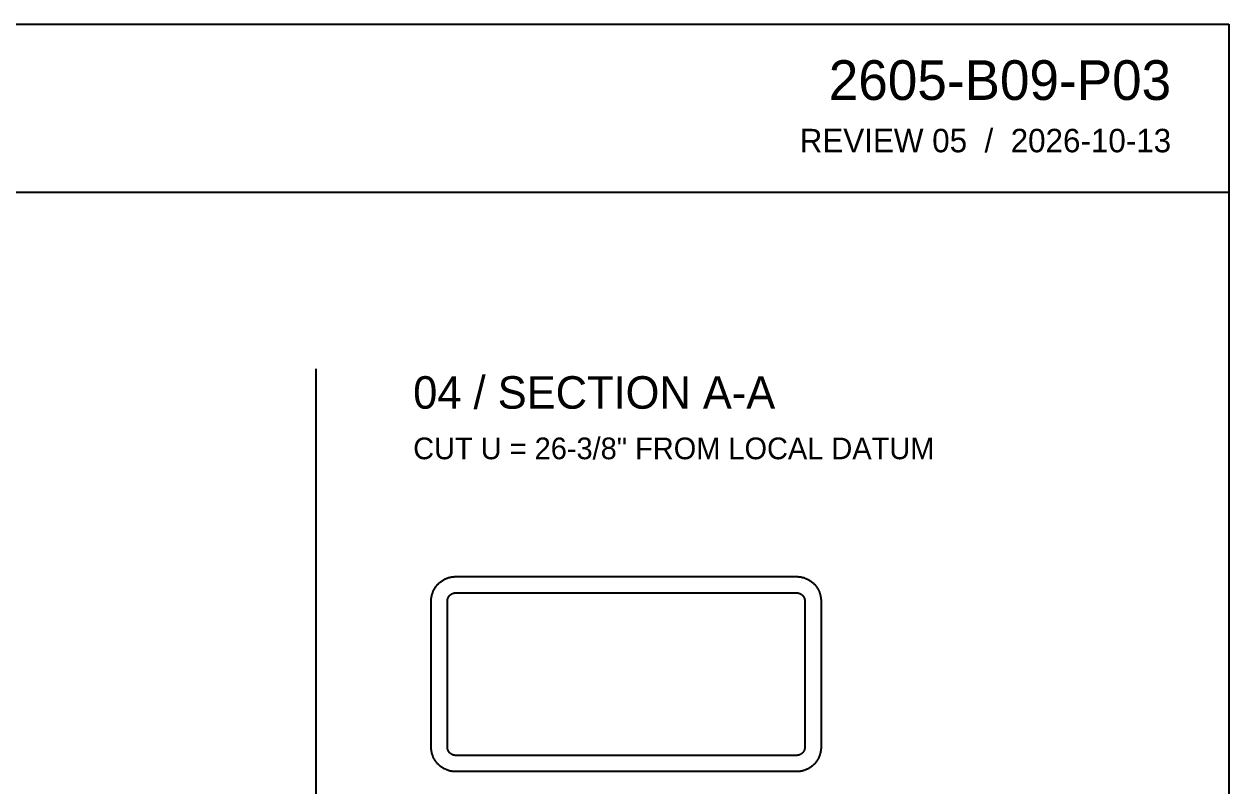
# Model space of a CAD drawing. Header units: inches. Extents: x 1.4 to 100.6, y 1.4 to 64.6.
# Drawn here: x 72.77 to 100.58, y 47 to 64.58 of the extents above; entities that cross this region are included whole.
import ezdxf
from ezdxf.enums import TextEntityAlignment as Align

# ---------------------------------------------------------------- set-up
doc = ezdxf.new("R2010")
doc.units = ezdxf.units.IN
doc.header["$MEASUREMENT"] = 0

msp = doc.modelspace()

# ---------------------------------------------------------------- linework, layer by layer
at = {"layer": 'OUTLINE'}
for p, q in [((1.417, 64.583), (100.583, 64.583)), ((100.583, 64.583), (100.583, 1.417)), ((1.417, 60.708), (100.583, 60.708)), ((79.5, 56.625), (79.5, 5.583)), ((82.405, 51.731), (82.417, 51.739)), ((82.417, 51.739), (82.428, 51.746)), ((82.428, 51.746), (82.44, 51.753)), ((82.44, 51.753), (82.452, 51.76)), ((82.452, 51.76), (82.464, 51.767)), ((82.464, 51.767), (82.476, 51.773)), ((82.476, 51.773), (82.489, 51.779)), ((82.489, 51.779), (82.501, 51.785)), ((82.501, 51.785), (82.514, 51.791)), ((82.514, 51.791), (82.527, 51.796)), ((82.527, 51.796), (82.54, 51.8)), ((82.54, 51.8), (82.553, 51.805)), ((82.553, 51.805), (82.566, 51.809)), ((82.566, 51.809), (82.579, 51.813)), ((82.579, 51.813), (82.592, 51.816)), ((82.592, 51.816), (82.606, 51.82)), ((82.606, 51.82), (82.619, 51.823)), ((82.619, 51.823), (82.633, 51.825)), ((82.633, 51.825), (82.647, 51.827)), ((82.647, 51.827), (82.66, 51.829)), ((82.66, 51.829), (82.674, 51.831)), ((82.674, 51.831), (82.688, 51.832)), ((82.688, 51.832), (82.702, 51.833)), ((82.702, 51.833), (82.715, 51.833)), ((82.715, 51.833), (82.729, 51.833)), ((82.729, 51.833), (90.604, 51.833)), ((90.604, 51.833), (90.618, 51.833)), ((90.618, 51.833), (90.632, 51.833)), ((90.632, 51.833), (90.646, 51.832)), ((90.646, 51.832), (90.659, 51.831)), ((90.659, 51.831), (90.673, 51.829)), ((90.673, 51.829), (90.687, 51.827)), ((90.687, 51.827), (90.7, 51.825)), ((90.7, 51.825), (90.714, 51.823)), ((90.714, 51.823), (90.727, 51.82)), ((90.727, 51.82), (90.741, 51.816)), ((90.741, 51.816), (90.754, 51.813)), ((90.754, 51.813), (90.767, 51.809)), ((90.767, 51.809), (90.781, 51.805)), ((90.781, 51.805), (90.794, 51.8)), ((90.794, 51.8), (90.807, 51.796)), ((90.807, 51.796), (90.819, 51.791)), ((90.819, 51.791), (90.832, 51.785)), ((90.832, 51.785), (90.845, 51.779)), ((90.845, 51.779), (90.857, 51.773)), ((90.857, 51.773), (90.869, 51.767)), ((90.869, 51.767), (90.881, 51.76)), ((90.881, 51.76), (90.893, 51.753)), ((90.893, 51.753), (90.905, 51.746)), ((90.905, 51.746), (90.917, 51.739)), ((90.917, 51.739), (90.928, 51.731)), ((82.195, 51.447), (82.2, 51.46)), ((82.2, 51.46), (82.204, 51.473)), ((82.204, 51.473), (82.209, 51.486)), ((82.209, 51.486), (82.215, 51.499)), ((82.215, 51.499), (82.221, 51.511)), ((82.221, 51.511), (82.227, 51.524)), ((82.227, 51.524), (82.233, 51.536)), ((82.233, 51.536), (82.24, 51.548)), ((82.24, 51.548), (82.247, 51.56)), ((82.247, 51.56), (82.254, 51.572)), ((82.254, 51.572), (82.261, 51.583)), ((82.261, 51.583), (82.269, 51.595)), ((82.269, 51.595), (82.277, 51.606)), ((82.277, 51.606), (82.286, 51.617)), ((82.286, 51.617), (82.294, 51.628)), ((82.294, 51.628), (82.303, 51.638)), ((82.303, 51.638), (82.312, 51.649)), ((82.312, 51.649), (82.322, 51.659)), ((82.322, 51.659), (82.331, 51.669)), ((82.331, 51.669), (82.341, 51.678)), ((82.341, 51.678), (82.351, 51.688)), ((82.351, 51.688), (82.362, 51.697)), ((82.362, 51.697), (82.372, 51.706)), ((82.372, 51.706), (82.383, 51.714)), ((82.383, 51.714), (82.394, 51.723)), ((82.394, 51.723), (82.405, 51.731)), ((90.928, 51.731), (90.939, 51.723)), ((90.939, 51.723), (90.95, 51.714)), ((90.95, 51.714), (90.961, 51.706)), ((90.961, 51.706), (90.972, 51.697)), ((90.972, 51.697), (90.982, 51.688)), ((90.982, 51.688), (90.992, 51.678)), ((90.992, 51.678), (91.002, 51.669)), ((91.002, 51.669), (91.012, 51.659)), ((91.012, 51.659), (91.021, 51.649)), ((91.021, 51.649), (91.03, 51.638)), ((91.03, 51.638), (91.039, 51.628)), ((91.039, 51.628), (91.048, 51.617)), ((91.048, 51.617), (91.056, 51.606)), ((91.056, 51.606), (91.064, 51.595)), ((91.064, 51.595), (91.072, 51.583)), ((91.072, 51.583), (91.079, 51.572)), ((91.079, 51.572), (91.087, 51.56)), ((91.087, 51.56), (91.094, 51.548)), ((91.094, 51.548), (91.1, 51.536)), ((91.1, 51.536), (91.107, 51.524)), ((91.107, 51.524), (91.113, 51.511)), ((91.113, 51.511), (91.118, 51.499)), ((91.118, 51.499), (91.124, 51.486)), ((91.124, 51.486), (91.129, 51.473)), ((91.129, 51.473), (91.134, 51.46)), ((91.134, 51.46), (91.138, 51.447)), ((82.167, 51.298), (82.168, 51.312)), ((82.167, 51.285), (82.167, 51.298)), ((82.167, 51.271), (82.167, 51.285)), ((82.167, 47.896), (82.167, 51.271)), ((82.168, 51.312), (82.169, 51.326)), ((82.169, 51.326), (82.171, 51.34)), ((82.171, 51.34), (82.173, 51.353)), ((82.173, 51.353), (82.175, 51.367)), ((82.175, 51.367), (82.177, 51.381)), ((82.177, 51.381), (82.18, 51.394)), ((82.18, 51.394), (82.184, 51.408)), ((82.184, 51.408), (82.187, 51.421)), ((82.187, 51.421), (82.191, 51.434)), ((82.191, 51.434), (82.195, 51.447)), ((82.542, 51.285), (82.543, 51.289)), ((82.542, 51.28), (82.542, 51.285)), ((82.542, 51.275), (82.542, 51.28)), ((82.542, 51.271), (82.542, 51.275)), ((82.542, 47.896), (82.542, 51.271)), ((82.543, 51.294), (82.544, 51.298)), ((82.543, 51.289), (82.543, 51.294)), ((82.544, 51.303), (82.545, 51.307)), ((82.544, 51.298), (82.544, 51.303)), ((82.545, 51.307), (82.546, 51.312)), ((82.546, 51.312), (82.547, 51.316)), ((82.547, 51.316), (82.548, 51.321)), ((82.548, 51.321), (82.55, 51.325)), ((82.55, 51.325), (82.551, 51.33)), ((82.551, 51.33), (82.553, 51.334)), ((82.553, 51.334), (82.554, 51.338)), ((82.554, 51.338), (82.556, 51.343)), ((82.556, 51.343), (82.558, 51.347)), ((82.558, 51.347), (82.56, 51.351)), ((82.56, 51.351), (82.562, 51.355)), ((82.562, 51.355), (82.564, 51.359)), ((82.564, 51.359), (82.566, 51.363)), ((82.566, 51.363), (82.568, 51.367)), ((82.568, 51.367), (82.571, 51.371)), ((82.571, 51.371), (82.573, 51.375)), ((82.573, 51.375), (82.576, 51.379)), ((82.576, 51.379), (82.579, 51.383)), ((82.579, 51.383), (82.581, 51.386)), ((82.581, 51.386), (82.584, 51.39)), ((82.584, 51.39), (82.587, 51.393)), ((82.587, 51.393), (82.59, 51.397)), ((82.59, 51.397), (82.593, 51.4)), ((82.593, 51.4), (82.597, 51.403)), ((82.597, 51.403), (82.6, 51.407)), ((82.6, 51.407), (82.603, 51.41)), ((82.603, 51.41), (82.607, 51.413)), ((82.607, 51.413), (82.61, 51.416)), ((82.61, 51.416), (82.614, 51.419)), ((82.614, 51.419), (82.617, 51.421)), ((82.617, 51.421), (82.621, 51.424)), ((82.621, 51.424), (82.625, 51.427)), ((82.625, 51.427), (82.629, 51.429)), ((82.629, 51.429), (82.633, 51.432)), ((82.633, 51.432), (82.637, 51.434)), ((82.637, 51.434), (82.641, 51.436)), ((82.641, 51.436), (82.645, 51.438)), ((82.645, 51.438), (82.649, 51.44)), ((82.649, 51.44), (82.653, 51.442)), ((82.653, 51.442), (82.657, 51.444)), ((82.657, 51.444), (82.662, 51.446)), ((82.662, 51.446), (82.666, 51.447)), ((82.666, 51.447), (82.67, 51.449)), ((82.67, 51.449), (82.675, 51.45)), ((82.675, 51.45), (82.679, 51.452)), ((82.679, 51.452), (82.684, 51.453)), ((82.684, 51.453), (82.688, 51.454)), ((82.688, 51.454), (82.693, 51.455)), ((82.693, 51.455), (82.697, 51.456)), ((82.697, 51.456), (82.702, 51.456)), ((82.702, 51.456), (82.706, 51.457)), ((82.706, 51.457), (82.711, 51.457)), ((82.711, 51.457), (82.715, 51.458)), ((82.715, 51.458), (82.72, 51.458)), ((82.72, 51.458), (82.725, 51.458)), ((82.725, 51.458), (82.729, 51.458)), ((82.729, 51.458), (90.604, 51.458)), ((90.604, 51.458), (90.609, 51.458)), ((90.609, 51.458), (90.613, 51.458)), ((90.613, 51.458), (90.618, 51.458)), ((90.618, 51.458), (90.623, 51.457)), ((90.623, 51.457), (90.627, 51.457)), ((90.627, 51.457), (90.632, 51.456)), ((90.632, 51.456), (90.636, 51.456)), ((90.636, 51.456), (90.641, 51.455)), ((90.641, 51.455), (90.645, 51.454)), ((90.645, 51.454), (90.65, 51.453)), ((90.65, 51.453), (90.654, 51.452)), ((90.654, 51.452), (90.659, 51.45)), ((90.659, 51.45), (90.663, 51.449)), ((90.663, 51.449), (90.667, 51.447)), ((90.667, 51.447), (90.672, 51.446)), ((90.672, 51.446), (90.676, 51.444)), ((90.676, 51.444), (90.68, 51.442)), ((90.68, 51.442), (90.684, 51.44)), ((90.684, 51.44), (90.688, 51.438)), ((90.688, 51.438), (90.693, 51.436)), ((90.693, 51.436), (90.697, 51.434)), ((90.697, 51.434), (90.701, 51.432)), ((90.701, 51.432), (90.704, 51.429)), ((90.704, 51.429), (90.708, 51.427)), ((90.708, 51.427), (90.712, 51.424)), ((90.712, 51.424), (90.716, 51.421)), ((90.716, 51.421), (90.72, 51.419)), ((90.72, 51.419), (90.723, 51.416)), ((90.723, 51.416), (90.727, 51.413)), ((90.727, 51.413), (90.73, 51.41)), ((90.73, 51.41), (90.733, 51.407)), ((90.733, 51.407), (90.737, 51.403)), ((90.737, 51.403), (90.74, 51.4)), ((90.74, 51.4), (90.743, 51.397)), ((90.743, 51.397), (90.746, 51.393)), ((90.746, 51.393), (90.749, 51.39)), ((90.749, 51.39), (90.752, 51.386)), ((90.752, 51.386), (90.755, 51.383)), ((90.755, 51.383), (90.757, 51.379)), ((90.757, 51.379), (90.76, 51.375)), ((90.76, 51.375), (90.763, 51.371)), ((90.763, 51.371), (90.765, 51.367)), ((90.765, 51.367), (90.767, 51.363)), ((90.767, 51.363), (90.77, 51.359)), ((90.77, 51.359), (90.772, 51.355)), ((90.772, 51.355), (90.774, 51.351)), ((90.774, 51.351), (90.776, 51.347)), ((90.776, 51.347), (90.777, 51.343)), ((90.777, 51.343), (90.779, 51.338)), ((90.779, 51.338), (90.781, 51.334)), ((90.781, 51.334), (90.782, 51.33)), ((90.782, 51.33), (90.784, 51.325)), ((90.784, 51.325), (90.785, 51.321)), ((90.785, 51.321), (90.786, 51.316)), ((90.786, 51.316), (90.787, 51.312)), ((90.787, 51.312), (90.788, 51.307)), ((90.788, 51.307), (90.789, 51.303)), ((90.789, 51.303), (90.79, 51.298)), ((90.79, 51.298), (90.79, 51.294)), ((90.79, 51.294), (90.791, 51.289)), ((90.791, 51.289), (90.791, 51.285)), ((90.791, 51.285), (90.791, 51.28)), ((90.791, 51.28), (90.792, 51.275)), ((90.792, 51.275), (90.792, 51.271)), ((90.792, 51.271), (90.792, 47.896)), ((91.138, 51.447), (91.142, 51.434)), ((91.142, 51.434), (91.146, 51.421)), ((91.146, 51.421), (91.15, 51.408)), ((91.15, 51.408), (91.153, 51.394)), ((91.153, 51.394), (91.156, 51.381)), ((91.156, 51.381), (91.158, 51.367)), ((91.158, 51.367), (91.161, 51.353)), ((91.161, 51.353), (91.162, 51.34)), ((91.162, 51.34), (91.164, 51.326)), ((91.164, 51.326), (91.165, 51.312)), ((91.165, 51.312), (91.166, 51.298)), ((91.166, 51.298), (91.166, 51.285)), ((91.166, 51.285), (91.167, 51.271)), ((91.167, 51.271), (91.167, 47.896)), ((82.167, 47.882), (82.167, 47.896)), ((82.167, 47.868), (82.167, 47.882)), ((82.168, 47.854), (82.167, 47.868)), ((82.169, 47.841), (82.168, 47.854)), ((82.542, 47.891), (82.542, 47.896)), ((82.542, 47.887), (82.542, 47.891)), ((82.542, 47.882), (82.542, 47.887)), ((82.543, 47.877), (82.542, 47.882)), ((82.543, 47.873), (82.543, 47.877)), ((82.544, 47.868), (82.543, 47.873)), ((82.544, 47.864), (82.544, 47.868)), ((82.545, 47.859), (82.544, 47.864)), ((82.546, 47.855), (82.545, 47.859)), ((82.547, 47.85), (82.546, 47.855)), ((82.548, 47.846), (82.547, 47.85)), ((82.55, 47.841), (82.548, 47.846)), ((90.785, 47.846), (90.784, 47.841)), ((90.786, 47.85), (90.785, 47.846)), ((90.787, 47.855), (90.786, 47.85)), ((90.788, 47.859), (90.787, 47.855)), ((90.789, 47.864), (90.788, 47.859)), ((90.79, 47.868), (90.789, 47.864)), ((90.791, 47.877), (90.79, 47.873)), ((90.79, 47.873), (90.79, 47.868)), ((90.792, 47.891), (90.791, 47.887)), ((90.791, 47.887), (90.791, 47.882)), ((90.791, 47.882), (90.791, 47.877)), ((90.792, 47.896), (90.792, 47.891)), ((91.165, 47.854), (91.164, 47.841)), ((91.166, 47.868), (91.165, 47.854)), ((91.167, 47.896), (91.166, 47.882)), ((91.166, 47.882), (91.166, 47.868)), ((82.171, 47.827), (82.169, 47.841)), ((82.173, 47.813), (82.171, 47.827)), ((82.175, 47.8), (82.173, 47.813)), ((82.177, 47.786), (82.175, 47.8)), ((82.18, 47.773), (82.177, 47.786)), ((82.184, 47.759), (82.18, 47.773)), ((82.187, 47.746), (82.184, 47.759)), ((82.191, 47.733), (82.187, 47.746)), ((82.195, 47.719), (82.191, 47.733)), ((82.2, 47.706), (82.195, 47.719)), ((82.204, 47.693), (82.2, 47.706)), ((82.209, 47.681), (82.204, 47.693)), ((82.215, 47.668), (82.209, 47.681)), ((82.221, 47.655), (82.215, 47.668)), ((82.227, 47.643), (82.221, 47.655)), ((82.233, 47.631), (82.227, 47.643)), ((82.24, 47.619), (82.233, 47.631)), ((82.247, 47.607), (82.24, 47.619)), ((82.254, 47.595), (82.247, 47.607)), ((82.261, 47.583), (82.254, 47.595)), ((82.269, 47.572), (82.261, 47.583)), ((82.277, 47.561), (82.269, 47.572)), ((82.551, 47.837), (82.55, 47.841)), ((82.553, 47.833), (82.551, 47.837)), ((82.554, 47.828), (82.553, 47.833)), ((82.556, 47.824), (82.554, 47.828)), ((82.558, 47.82), (82.556, 47.824)), ((82.56, 47.816), (82.558, 47.82)), ((82.562, 47.812), (82.56, 47.816)), ((82.564, 47.807), (82.562, 47.812)), ((82.566, 47.803), (82.564, 47.807)), ((82.568, 47.799), (82.566, 47.803)), ((82.571, 47.796), (82.568, 47.799)), ((82.573, 47.792), (82.571, 47.796)), ((82.576, 47.788), (82.573, 47.792)), ((82.579, 47.784), (82.576, 47.788)), ((82.581, 47.78), (82.579, 47.784)), ((82.584, 47.777), (82.581, 47.78)), ((82.587, 47.773), (82.584, 47.777)), ((82.59, 47.77), (82.587, 47.773)), ((82.593, 47.767), (82.59, 47.77)), ((82.597, 47.763), (82.593, 47.767)), ((82.6, 47.76), (82.597, 47.763)), ((82.603, 47.757), (82.6, 47.76)), ((82.607, 47.754), (82.603, 47.757)), ((82.61, 47.751), (82.607, 47.754)), ((82.614, 47.748), (82.61, 47.751)), ((82.617, 47.745), (82.614, 47.748)), ((82.621, 47.743), (82.617, 47.745)), ((82.625, 47.74), (82.621, 47.743)), ((82.629, 47.737), (82.625, 47.74)), ((82.633, 47.735), (82.629, 47.737)), ((82.637, 47.733), (82.633, 47.735)), ((82.641, 47.73), (82.637, 47.733)), ((82.645, 47.728), (82.641, 47.73)), ((82.649, 47.726), (82.645, 47.728)), ((82.653, 47.724), (82.649, 47.726)), ((82.657, 47.723), (82.653, 47.724)), ((82.662, 47.721), (82.657, 47.723)), ((82.666, 47.719), (82.662, 47.721)), ((82.67, 47.718), (82.666, 47.719)), ((82.675, 47.716), (82.67, 47.718)), ((82.679, 47.715), (82.675, 47.716)), ((82.684, 47.714), (82.679, 47.715)), ((82.688, 47.713), (82.684, 47.714)), ((82.693, 47.712), (82.688, 47.713)), ((82.697, 47.711), (82.693, 47.712)), ((82.702, 47.71), (82.697, 47.711)), ((82.706, 47.71), (82.702, 47.71)), ((82.711, 47.709), (82.706, 47.71)), ((82.715, 47.709), (82.711, 47.709)), ((82.72, 47.709), (82.715, 47.709)), ((82.725, 47.708), (82.72, 47.709)), ((82.729, 47.708), (82.725, 47.708)), ((90.604, 47.708), (82.729, 47.708)), ((90.609, 47.708), (90.604, 47.708)), ((90.613, 47.709), (90.609, 47.708)), ((90.618, 47.709), (90.613, 47.709)), ((90.623, 47.709), (90.618, 47.709)), ((90.627, 47.71), (90.623, 47.709)), ((90.632, 47.71), (90.627, 47.71)), ((90.636, 47.711), (90.632, 47.71)), ((90.641, 47.712), (90.636, 47.711)), ((90.645, 47.713), (90.641, 47.712)), ((90.65, 47.714), (90.645, 47.713)), ((90.654, 47.715), (90.65, 47.714)), ((90.659, 47.716), (90.654, 47.715)), ((90.663, 47.718), (90.659, 47.716)), ((90.667, 47.719), (90.663, 47.718)), ((90.672, 47.721), (90.667, 47.719)), ((90.676, 47.723), (90.672, 47.721)), ((90.68, 47.724), (90.676, 47.723)), ((90.684, 47.726), (90.68, 47.724)), ((90.688, 47.728), (90.684, 47.726)), ((90.693, 47.73), (90.688, 47.728)), ((90.697, 47.733), (90.693, 47.73)), ((90.701, 47.735), (90.697, 47.733)), ((90.704, 47.737), (90.701, 47.735)), ((90.708, 47.74), (90.704, 47.737)), ((90.712, 47.743), (90.708, 47.74)), ((90.716, 47.745), (90.712, 47.743)), ((90.72, 47.748), (90.716, 47.745)), ((90.723, 47.751), (90.72, 47.748)), ((90.727, 47.754), (90.723, 47.751)), ((90.73, 47.757), (90.727, 47.754)), ((90.733, 47.76), (90.73, 47.757)), ((90.737, 47.763), (90.733, 47.76)), ((90.74, 47.767), (90.737, 47.763)), ((90.743, 47.77), (90.74, 47.767)), ((90.746, 47.773), (90.743, 47.77)), ((90.749, 47.777), (90.746, 47.773)), ((90.752, 47.78), (90.749, 47.777)), ((90.755, 47.784), (90.752, 47.78)), ((90.757, 47.788), (90.755, 47.784)), ((90.76, 47.792), (90.757, 47.788)), ((90.763, 47.796), (90.76, 47.792)), ((90.765, 47.799), (90.763, 47.796)), ((90.767, 47.803), (90.765, 47.799)), ((90.77, 47.807), (90.767, 47.803)), ((90.772, 47.812), (90.77, 47.807)), ((90.774, 47.816), (90.772, 47.812)), ((90.776, 47.82), (90.774, 47.816)), ((90.777, 47.824), (90.776, 47.82)), ((90.779, 47.828), (90.777, 47.824)), ((90.781, 47.833), (90.779, 47.828)), ((90.782, 47.837), (90.781, 47.833)), ((90.784, 47.841), (90.782, 47.837)), ((91.064, 47.572), (91.056, 47.561)), ((91.072, 47.583), (91.064, 47.572)), ((91.079, 47.595), (91.072, 47.583)), ((91.087, 47.607), (91.079, 47.595)), ((91.094, 47.619), (91.087, 47.607)), ((91.1, 47.631), (91.094, 47.619)), ((91.107, 47.643), (91.1, 47.631)), ((91.113, 47.655), (91.107, 47.643)), ((91.118, 47.668), (91.113, 47.655)), ((91.124, 47.681), (91.118, 47.668)), ((91.129, 47.693), (91.124, 47.681)), ((91.134, 47.706), (91.129, 47.693)), ((91.138, 47.719), (91.134, 47.706)), ((91.142, 47.733), (91.138, 47.719)), ((91.146, 47.746), (91.142, 47.733)), ((91.15, 47.759), (91.146, 47.746)), ((91.153, 47.773), (91.15, 47.759)), ((91.156, 47.786), (91.153, 47.773)), ((91.158, 47.8), (91.156, 47.786)), ((91.161, 47.813), (91.158, 47.8)), ((91.162, 47.827), (91.161, 47.813)), ((91.164, 47.841), (91.162, 47.827)), ((82.286, 47.55), (82.277, 47.561)), ((82.294, 47.539), (82.286, 47.55)), ((82.303, 47.528), (82.294, 47.539)), ((82.312, 47.518), (82.303, 47.528)), ((82.322, 47.508), (82.312, 47.518)), ((82.331, 47.498), (82.322, 47.508)), ((82.341, 47.488), (82.331, 47.498)), ((82.351, 47.479), (82.341, 47.488)), ((82.362, 47.47), (82.351, 47.479)), ((82.372, 47.461), (82.362, 47.47)), ((82.383, 47.452), (82.372, 47.461)), ((82.394, 47.444), (82.383, 47.452)), ((82.405, 47.436), (82.394, 47.444)), ((82.417, 47.428), (82.405, 47.436)), ((82.428, 47.421), (82.417, 47.428)), ((82.44, 47.413), (82.428, 47.421)), ((82.452, 47.406), (82.44, 47.413)), ((82.464, 47.4), (82.452, 47.406)), ((82.476, 47.393), (82.464, 47.4)), ((82.489, 47.387), (82.476, 47.393)), ((82.501, 47.382), (82.489, 47.387)), ((82.514, 47.376), (82.501, 47.382)), ((82.527, 47.371), (82.514, 47.376)), ((82.54, 47.366), (82.527, 47.371)), ((82.553, 47.362), (82.54, 47.366)), ((82.566, 47.358), (82.553, 47.362)), ((82.579, 47.354), (82.566, 47.358)), ((82.592, 47.35), (82.579, 47.354)), ((82.606, 47.347), (82.592, 47.35)), ((82.619, 47.344), (82.606, 47.347)), ((82.633, 47.342), (82.619, 47.344)), ((82.647, 47.339), (82.633, 47.342)), ((82.66, 47.338), (82.647, 47.339)), ((82.674, 47.336), (82.66, 47.338)), ((82.688, 47.335), (82.674, 47.336)), ((82.702, 47.334), (82.688, 47.335)), ((82.715, 47.334), (82.702, 47.334)), ((82.729, 47.333), (82.715, 47.334)), ((90.604, 47.333), (82.729, 47.333)), ((90.618, 47.334), (90.604, 47.333)), ((90.632, 47.334), (90.618, 47.334)), ((90.646, 47.335), (90.632, 47.334)), ((90.659, 47.336), (90.646, 47.335)), ((90.673, 47.338), (90.659, 47.336)), ((90.687, 47.339), (90.673, 47.338)), ((90.7, 47.342), (90.687, 47.339)), ((90.714, 47.344), (90.7, 47.342)), ((90.727, 47.347), (90.714, 47.344)), ((90.741, 47.35), (90.727, 47.347)), ((90.754, 47.354), (90.741, 47.35)), ((90.767, 47.358), (90.754, 47.354)), ((90.781, 47.362), (90.767, 47.358)), ((90.794, 47.366), (90.781, 47.362)), ((90.807, 47.371), (90.794, 47.366)), ((90.819, 47.376), (90.807, 47.371)), ((90.832, 47.382), (90.819, 47.376)), ((90.845, 47.387), (90.832, 47.382)), ((90.857, 47.393), (90.845, 47.387)), ((90.869, 47.4), (90.857, 47.393)), ((90.881, 47.406), (90.869, 47.4)), ((90.893, 47.413), (90.881, 47.406)), ((90.905, 47.421), (90.893, 47.413)), ((90.917, 47.428), (90.905, 47.421)), ((90.928, 47.436), (90.917, 47.428)), ((90.939, 47.444), (90.928, 47.436)), ((90.95, 47.452), (90.939, 47.444)), ((90.961, 47.461), (90.95, 47.452)), ((90.972, 47.47), (90.961, 47.461)), ((90.982, 47.479), (90.972, 47.47)), ((90.992, 47.488), (90.982, 47.479)), ((91.002, 47.498), (90.992, 47.488)), ((91.012, 47.508), (91.002, 47.498)), ((91.021, 47.518), (91.012, 47.508)), ((91.03, 47.528), (91.021, 47.518)), ((91.039, 47.539), (91.03, 47.528)), ((91.048, 47.55), (91.039, 47.539)), ((91.056, 47.561), (91.048, 47.55))]:
    msp.add_line(p, q, dxfattribs=at)

# ---------------------------------------------------------------- texts
at = {"layer": 'ANNOTATION'}
for s, height, p in [('2605-B09-P03', 0.91667, (99.25, 62.833)), ('REVIEW 05  /  2026-10-13', 0.54167, (99.25, 61.625))]:
    msp.add_text(s, height=height, dxfattribs=at).set_placement(p, align=Align.RIGHT)
for s, height, p in [('04 / SECTION A-A', 0.75, (81.75, 55.708)), ('CUT U = 26-3/8" FROM LOCAL DATUM', 0.5, (81.75, 54.542))]:
    msp.add_text(s, height=height, dxfattribs=at).set_placement(p)

doc.saveas('drawing.dxf')
